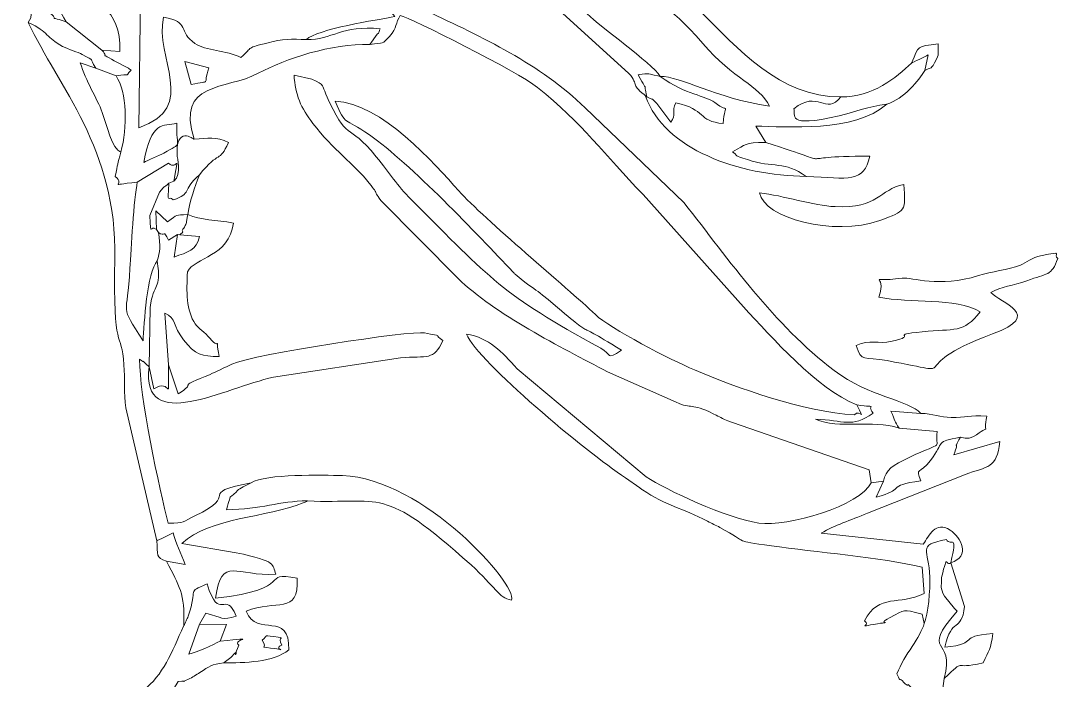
# Model space of a CAD drawing. Header units: millimetres. Extents: x -354 to 179, y -174 to 113.
# Drawn here: x -290.6 to -263.55, y -1.29 to 15.78 of the extents above; entities that cross this region are included whole.
import ezdxf

# ---------------------------------------------------------------- set-up
doc = ezdxf.new("R2010")
doc.units = ezdxf.units.MM
doc.linetypes.add('K5LT32769', pattern=[0])
doc.layers.add('layer 1', color=7, linetype='Continuous')

msp = doc.modelspace()

# ---------------------------------------------------------------- linework, layer by layer
at = {"layer": 'layer 1', "color": 7, "linetype": 'K5LT32769', "lineweight": 18}
for points, knots in [([(-278.024, 17.298), (-278.024, 17.298), (-278.125, 17.554), (-278.125, 17.554), (-278.089, 17.573), (-278.155, 17.638), (-278.177, 17.685), (-278.177, 17.685), (-278.177, 17.685), (-277.785, 17.505), (-277.785, 17.505), (-278.098, 18.042), (-278.898, 18.325), (-279.674, 18.609), (-279.674, 18.609), (-280.447, 18.893), (-281.578, 18.776), (-282.465, 18.699), (-282.465, 18.699), (-282.387, 19.235), (-281.61, 20.797), (-281.352, 21.071), (-281.352, 21.071), (-281.352, 21.071), (-280.635, 21.579), (-280.635, 21.579), (-280.635, 21.579), (-281.108, 21.594), (-281.108, 21.594), (-281.055, 21.952), (-280.1, 23.035), (-280.1, 23.035), (-280.1, 23.035), (-280.047, 23.053), (-280.053, 23.101), (-280.032, 23.136), (-280.032, 23.136), (-280.662, 22.952), (-281.507, 21.732), (-281.869, 21.079), (-281.869, 21.079), (-281.869, 21.079), (-282.23, 20.442), (-282.23, 20.442), (-282.35, 20.287), (-282.331, 20.317), (-282.438, 20.21), (-282.438, 20.21), (-282.449, 21.565), (-281.075, 24.771), (-280.783, 25.702), (-280.783, 25.702), (-280.783, 25.702), (-281.023, 25.526), (-281.023, 25.526), (-281.023, 25.526), (-281.2, 25.415), (-281.2, 25.415), (-281.599, 25.254), (-281.652, 25.35), (-281.965, 25.091), (-281.965, 25.091), (-281.296, 25.204), (-281.786, 25.158), (-281.599, 25.007), (-281.599, 25.007), (-281.682, 24.666), (-282.015, 23.81), (-282.129, 23.497), (-282.129, 23.497), (-282.385, 22.794), (-283.256, 19.321), (-283.218, 18.575), (-283.218, 18.575), (-283.578, 18.111), (-283.883, 18.032), (-284.453, 17.547), (-284.453, 17.547), (-284.921, 17.15), (-285.498, 16.867), (-286.128, 16.936), (-286.128, 16.936), (-286.188, 16.138), (-285.912, 16.189), (-285.312, 16.511), (-285.312, 16.511), (-285.131, 16.609), (-284.939, 16.756), (-284.65, 16.806), (-284.65, 16.806), (-284.65, 16.806), (-284.042, 16.773), (-284.042, 16.773), (-283.574, 16.639), (-283.944, 16.6), (-283.271, 16.489), (-283.271, 16.489), (-282.886, 16.425), (-282.86, 16.421), (-282.509, 16.337), (-282.509, 16.337), (-281.303, 16.05), (-281.425, 16.505), (-280.922, 15.893), (-280.922, 15.893), (-281.377, 15.797), (-282.956, 15.569), (-283.208, 15.293), (-283.208, 15.293), (-282.55, 15.286), (-282.292, 15.676), (-281.301, 15.573), (-281.301, 15.573), (-281.332, 15.529), (-281.316, 15.458), (-281.385, 15.436), (-281.385, 15.436), (-281.385, 15.436), (-281.569, 15.17), (-281.569, 15.17), (-281.203, 15.215), (-281.257, 15.164), (-281.06, 15.378), (-281.06, 15.378), (-280.854, 15.601), (-280.917, 15.73), (-280.782, 15.916), (-280.782, 15.916), (-280.531, 15.863), (-277.735, 14.461), (-277.23, 14.055), (-277.23, 14.055), (-276.073, 13.125), (-275.499, 12.32), (-274.502, 11.282), (-274.502, 11.282), (-274.502, 11.282), (-271.905, 8.374), (-271.905, 8.374), (-271.152, 7.584), (-270.02, 6.259), (-268.971, 5.836), (-268.971, 5.836), (-268.342, 5.753), (-268.756, 5.882), (-268.543, 5.625), (-268.543, 5.625), (-269.118, 5.23), (-269.299, 5.439), (-270.04, 5.472), (-270.04, 5.472), (-269.426, 5.191), (-268.58, 5.47), (-267.876, 5.24), (-267.876, 5.24), (-267.997, 5.419), (-267.972, 5.412), (-268.085, 5.673), (-268.085, 5.673), (-268.085, 5.673), (-267.313, 5.619), (-267.313, 5.619), (-267.628, 5.965), (-268.654, 6.045), (-269.556, 6.73), (-269.556, 6.73), (-271.125, 7.922), (-272.249, 9.562), (-273.447, 11.076), (-273.447, 11.076), (-273.447, 11.076), (-275.999, 13.531), (-275.999, 13.531), (-277.163, 14.657), (-278.668, 15.364), (-280.111, 16.038), (-280.111, 16.038), (-280.111, 16.038), (-281.198, 16.523), (-281.198, 16.523), (-282.042, 16.685), (-281.949, 16.356), (-282.737, 16.879), (-282.737, 16.879), (-282.737, 16.879), (-282.746, 17.879), (-282.746, 17.879), (-281.109, 19.232), (-278.634, 17.536), (-278.024, 17.298)], [0, 0, 0, 0, 0.019231, 0.019231, 0.019231, 0.038462, 0.038462, 0.038462, 0.038462, 0.057692, 0.057692, 0.057692, 0.076923, 0.076923, 0.076923, 0.076923, 0.096154, 0.096154, 0.096154, 0.096154, 0.115385, 0.115385, 0.115385, 0.115385, 0.134615, 0.134615, 0.134615, 0.153846, 0.153846, 0.153846, 0.173077, 0.173077, 0.173077, 0.173077, 0.192308, 0.192308, 0.192308, 0.192308, 0.211538, 0.211538, 0.211538, 0.211538, 0.230769, 0.230769, 0.230769, 0.25, 0.25, 0.25, 0.25, 0.269231, 0.269231, 0.269231, 0.269231, 0.288462, 0.288462, 0.288462, 0.307692, 0.307692, 0.307692, 0.326923, 0.326923, 0.326923, 0.326923, 0.346154, 0.346154, 0.346154, 0.346154, 0.365385, 0.365385, 0.365385, 0.365385, 0.384615, 0.384615, 0.384615, 0.384615, 0.403846, 0.403846, 0.403846, 0.403846, 0.423077, 0.423077, 0.423077, 0.423077, 0.442308, 0.442308, 0.442308, 0.442308, 0.461538, 0.461538, 0.461538, 0.461538, 0.480769, 0.480769, 0.480769, 0.5, 0.5, 0.5, 0.5, 0.519231, 0.519231, 0.519231, 0.519231, 0.538462, 0.538462, 0.538462, 0.538462, 0.557692, 0.557692, 0.557692, 0.557692, 0.576923, 0.576923, 0.576923, 0.576923, 0.596154, 0.596154, 0.596154, 0.596154, 0.615385, 0.615385, 0.615385, 0.634615, 0.634615, 0.634615, 0.634615, 0.653846, 0.653846, 0.653846, 0.653846, 0.673077, 0.673077, 0.673077, 0.673077, 0.692308, 0.692308, 0.692308, 0.692308, 0.711538, 0.711538, 0.711538, 0.730769, 0.730769, 0.730769, 0.730769, 0.75, 0.75, 0.75, 0.75, 0.769231, 0.769231, 0.769231, 0.769231, 0.788462, 0.788462, 0.788462, 0.788462, 0.807692, 0.807692, 0.807692, 0.807692, 0.826923, 0.826923, 0.826923, 0.846154, 0.846154, 0.846154, 0.846154, 0.865385, 0.865385, 0.865385, 0.865385, 0.884615, 0.884615, 0.884615, 0.903846, 0.903846, 0.903846, 0.903846, 0.923077, 0.923077, 0.923077, 0.942308, 0.942308, 0.942308, 0.942308, 0.961538, 0.961538, 0.961538, 1, 1, 1, 1]), ([(-277.785, 17.505), (-277.785, 17.505), (-278.177, 17.685), (-278.177, 17.685), (-278.155, 17.638), (-278.089, 17.573), (-278.125, 17.554), (-278.125, 17.554), (-278.024, 17.298), (-278.024, 17.298), (-277.861, 17.117), (-277.386, 16.733), (-277.153, 16.506), (-277.153, 16.506), (-274.867, 14.419), (-274.867, 14.419), (-274.591, 14.086), (-274.844, 14.143), (-274.4, 13.813), (-274.523, 14.271), (-274.314, 13.82), (-274.626, 14.378), (-274.571, 14.391), (-274.508, 14.411), (-274.353, 14.404), (-274.341, 14.404), (-274.099, 14.35), (-274.055, 14.342), (-274.297, 14.701), (-275.594, 15.616), (-275.949, 15.961), (-276.305, 16.308), (-277.393, 17.46), (-277.785, 17.505)], [0, 0, 0, 0, 0.083333, 0.083333, 0.083333, 0.166667, 0.166667, 0.166667, 0.25, 0.25, 0.25, 0.333333, 0.333333, 0.333333, 0.416667, 0.416667, 0.416667, 0.5, 0.5, 0.5, 0.583333, 0.583333, 0.583333, 0.666667, 0.666667, 0.666667, 0.75, 0.75, 0.75, 0.833333, 0.833333, 0.833333, 1, 1, 1, 1]), ([(-283.208, 15.293), (-283.586, 15.315), (-283.846, 15.304), (-284.204, 15.213), (-284.204, 15.213), (-284.787, 15.063), (-284.578, 15.123), (-284.908, 14.831), (-285.287, 15.024), (-285.815, 15.001), (-286.097, 15.194), (-286.097, 15.194), (-286.542, 15.497), (-286.214, 15.759), (-286.907, 15.874), (-286.907, 15.874), (-287.168, 14.853), (-285.97, 13.517), (-287.553, 13.014), (-287.553, 13.014), (-287.553, 13.014), (-287.51, 16.455), (-287.51, 16.455), (-287.155, 16.126), (-287.438, 16.197), (-286.919, 16.152), (-286.919, 16.152), (-286.788, 16.34), (-286.699, 16.485), (-286.577, 16.824), (-286.577, 16.824), (-286.922, 16.636), (-286.583, 16.813), (-286.88, 16.576), (-286.88, 16.576), (-287.15, 16.361), (-286.852, 16.493), (-287.226, 16.318), (-287.226, 16.318), (-287.392, 16.705), (-287.473, 17.147), (-287.63, 17.528), (-287.63, 17.528), (-288.076, 17.171), (-287.887, 16.89), (-287.912, 16.257), (-287.912, 16.257), (-288.135, 16.259), (-289.268, 16.624), (-289.569, 16.735), (-289.569, 16.735), (-290.601, 16.662), (-289.934, 16.989), (-290.145, 16.254), (-290.145, 16.254), (-290.142, 16.252), (-289.927, 16.052), (-289.894, 16.025), (-289.894, 16.025), (-289.512, 15.718), (-290.032, 15.953), (-289.433, 15.754), (-289.433, 15.754), (-289.593, 16.054), (-289.626, 16.048), (-289.728, 16.434), (-289.728, 16.434), (-288.643, 16.415), (-288.013, 16.112), (-288.041, 14.99), (-288.041, 14.99), (-288.041, 14.99), (-288.504, 15.024), (-288.504, 15.024), (-288.273, 14.745), (-288.644, 15.016), (-288.183, 14.74), (-288.183, 14.74), (-288.183, 14.74), (-287.837, 14.563), (-287.837, 14.563), (-287.816, 14.551), (-287.777, 14.526), (-287.75, 14.503), (-287.946, 14.293), (-287.733, 14.433), (-288.139, 14.358), (-288.139, 14.358), (-287.852, 13.939), (-287.835, 13.012), (-288.017, 12.377), (-288.017, 12.377), (-288.1, 12.057), (-288.096, 12.096), (-288.159, 11.752), (-288.159, 11.752), (-287.859, 11.503), (-288.446, 11.514), (-287.588, 11.606), (-287.588, 11.606), (-287.588, 11.606), (-286.784, 12.097), (-286.784, 12.097), (-286.541, 11.871), (-286.51, 12.459), (-286.639, 11.628), (-286.639, 11.628), (-286.433, 11.814), (-286.556, 12.261), (-286.556, 12.261), (-286.613, 13.094), (-286.128, 12.717), (-286.118, 12.714), (-286.118, 12.714), (-286.6, 14.23), (-285.299, 13.976), (-284.458, 14.421), (-284.458, 14.421), (-283.74, 14.8), (-282.571, 15.196), (-281.569, 15.17), (-281.569, 15.17), (-281.569, 15.17), (-281.385, 15.436), (-281.385, 15.436), (-281.316, 15.458), (-281.332, 15.529), (-281.301, 15.573), (-281.301, 15.573), (-282.292, 15.676), (-282.55, 15.286), (-283.208, 15.293)], [0, 0, 0, 0, 0.027778, 0.027778, 0.027778, 0.027778, 0.055556, 0.055556, 0.055556, 0.083333, 0.083333, 0.083333, 0.083333, 0.111111, 0.111111, 0.111111, 0.111111, 0.138889, 0.138889, 0.138889, 0.138889, 0.166667, 0.166667, 0.166667, 0.194444, 0.194444, 0.194444, 0.194444, 0.222222, 0.222222, 0.222222, 0.222222, 0.25, 0.25, 0.25, 0.25, 0.277778, 0.277778, 0.277778, 0.277778, 0.305556, 0.305556, 0.305556, 0.305556, 0.333333, 0.333333, 0.333333, 0.333333, 0.361111, 0.361111, 0.361111, 0.361111, 0.388889, 0.388889, 0.388889, 0.388889, 0.416667, 0.416667, 0.416667, 0.416667, 0.444444, 0.444444, 0.444444, 0.444444, 0.472222, 0.472222, 0.472222, 0.472222, 0.5, 0.5, 0.5, 0.5, 0.527778, 0.527778, 0.527778, 0.555556, 0.555556, 0.555556, 0.555556, 0.583333, 0.583333, 0.583333, 0.611111, 0.611111, 0.611111, 0.638889, 0.638889, 0.638889, 0.638889, 0.666667, 0.666667, 0.666667, 0.666667, 0.694444, 0.694444, 0.694444, 0.694444, 0.722222, 0.722222, 0.722222, 0.722222, 0.75, 0.75, 0.75, 0.777778, 0.777778, 0.777778, 0.777778, 0.805556, 0.805556, 0.805556, 0.833333, 0.833333, 0.833333, 0.833333, 0.861111, 0.861111, 0.861111, 0.861111, 0.888889, 0.888889, 0.888889, 0.888889, 0.916667, 0.916667, 0.916667, 0.944444, 0.944444, 0.944444, 0.944444, 1, 1, 1, 1]), ([(-269.381, 13.809), (-270.982, 13.814), (-272.003, 15.027), (-273.077, 16.082), (-273.331, 16.332), (-273.311, 16.299), (-273.516, 16.629), (-273.785, 17.065), (-273.648, 17.082), (-274.357, 17.099), (-274.357, 17.099), (-274.232, 16.101), (-273.913, 16.319), (-272.956, 15.197), (-272.143, 14.242), (-271.508, 14.137), (-271.226, 13.568), (-272.642, 13.785), (-273.527, 14.34), (-274.055, 14.342), (-274.055, 14.342), (-273.384, 13.847), (-272.89, 13.856), (-272.643, 13.665), (-272.223, 13.341), (-272.391, 13.744), (-272.425, 13.121), (-272.425, 13.121), (-273.097, 13.177), (-272.856, 13.492), (-273.655, 13.656), (-273.764, 13.436), (-273.64, 13.344), (-273.78, 13.158), (-273.78, 13.158), (-274.143, 13.643), (-274.143, 13.643), (-274.369, 13.845), (-274.094, 13.657), (-274.436, 13.83), (-273.943, 12.454), (-272.028, 11.768), (-270.279, 11.754), (-270.279, 11.754), (-270.835, 12.157), (-271.122, 11.962), (-271.801, 12.189), (-272.198, 12.322), (-271.961, 12.212), (-272.186, 12.391), (-271.803, 12.582), (-271.918, 12.632), (-271.324, 12.627), (-271.324, 12.627), (-271.586, 13.051), (-271.586, 13.051), (-270.81, 13.052), (-269.025, 12.871), (-268.195, 13.623), (-268.688, 13.561), (-268.968, 13.428), (-269.424, 13.321), (-270.852, 12.988), (-270.523, 13.363), (-270.603, 13.503), (-269.973, 14.012), (-269.779, 13.319), (-269.381, 13.809)], [0, 0, 0, 0, 0.045455, 0.045455, 0.045455, 0.090909, 0.090909, 0.090909, 0.136364, 0.136364, 0.136364, 0.136364, 0.181818, 0.181818, 0.181818, 0.227273, 0.227273, 0.227273, 0.272727, 0.272727, 0.272727, 0.272727, 0.318182, 0.318182, 0.318182, 0.363636, 0.363636, 0.363636, 0.363636, 0.409091, 0.409091, 0.409091, 0.454545, 0.454545, 0.454545, 0.5, 0.5, 0.5, 0.545455, 0.545455, 0.545455, 0.590909, 0.590909, 0.590909, 0.590909, 0.636364, 0.636364, 0.636364, 0.681818, 0.681818, 0.681818, 0.727273, 0.727273, 0.727273, 0.772727, 0.772727, 0.772727, 0.818182, 0.818182, 0.818182, 0.863636, 0.863636, 0.863636, 0.909091, 0.909091, 0.909091, 1, 1, 1, 1]), ([(-288.504, 15.024), (-288.504, 15.024), (-289.433, 15.754), (-289.433, 15.754), (-290.032, 15.953), (-289.512, 15.718), (-289.894, 16.025), (-289.927, 16.052), (-290.142, 16.252), (-290.145, 16.254), (-290.145, 16.254), (-290.312, 16.26), (-290.312, 16.26), (-290.344, 15.857), (-290.344, 15.857), (-290.41, 15.734), (-290.41, 15.734), (-289.871, 15.488), (-289.96, 15.351), (-289.521, 15.118), (-289.365, 15.036), (-289.118, 14.97), (-289.013, 14.909), (-288.65, 14.701), (-288.853, 14.864), (-288.663, 14.552), (-288.663, 14.552), (-288.139, 14.358), (-288.139, 14.358), (-287.733, 14.433), (-287.946, 14.293), (-287.75, 14.503), (-287.777, 14.526), (-287.816, 14.551), (-287.837, 14.563), (-287.837, 14.563), (-288.183, 14.74), (-288.183, 14.74), (-288.644, 15.016), (-288.273, 14.745), (-288.504, 15.024)], [0, 0, 0, 0, 0.066667, 0.066667, 0.066667, 0.133333, 0.133333, 0.133333, 0.2, 0.2, 0.2, 0.266667, 0.266667, 0.333333, 0.333333, 0.4, 0.4, 0.4, 0.466667, 0.466667, 0.466667, 0.533333, 0.533333, 0.533333, 0.6, 0.6, 0.6, 0.666667, 0.666667, 0.666667, 0.733333, 0.733333, 0.733333, 0.8, 0.8, 0.8, 0.866667, 0.866667, 0.866667, 1, 1, 1, 1]), ([(-284.645, 3.824), (-286.119, 3.525), (-284.867, 3.537), (-286.102, 2.965), (-286.102, 2.965), (-286.42, 2.817), (-286.353, 2.778), (-286.788, 2.773), (-286.788, 2.773), (-287.009, 3.6), (-287.543, 6.134), (-287.528, 7.021), (-287.528, 7.021), (-287.342, 6.872), (-287.551, 7.095), (-287.284, 6.821), (-287.284, 6.821), (-287.284, 6.821), (-287.257, 8.362), (-287.257, 8.362), (-287.165, 9.04), (-286.961, 8.769), (-287.071, 9.564), (-287.071, 9.564), (-287.347, 9.267), (-287.409, 7.929), (-287.439, 7.496), (-287.439, 7.496), (-288.072, 8.482), (-287.838, 8.073), (-287.778, 9.376), (-287.778, 9.376), (-287.756, 9.861), (-287.673, 11.177), (-287.588, 11.606), (-287.588, 11.606), (-288.446, 11.514), (-287.859, 11.503), (-288.159, 11.752), (-288.159, 11.752), (-288.096, 12.096), (-288.1, 12.057), (-288.017, 12.377), (-288.017, 12.377), (-288.236, 12.45), (-288.384, 13.096), (-288.495, 13.403), (-288.495, 13.403), (-288.634, 13.788), (-288.925, 14.214), (-289.064, 14.695), (-289.064, 14.695), (-289.064, 14.695), (-288.663, 14.552), (-288.663, 14.552), (-288.853, 14.864), (-288.65, 14.701), (-289.013, 14.909), (-289.013, 14.909), (-289.118, 14.97), (-289.365, 15.036), (-289.521, 15.118), (-289.521, 15.118), (-289.96, 15.351), (-289.871, 15.488), (-290.41, 15.734), (-290.41, 15.734), (-289.632, 14.074), (-288.109, 12.459), (-288.169, 9.627), (-288.169, 9.627), (-288.222, 7.132), (-287.995, 7.809), (-287.933, 6.875), (-287.933, 6.875), (-287.91, 6.512), (-287.937, 6.138), (-287.888, 5.763), (-287.888, 5.763), (-287.888, 5.763), (-287.082, 2.32), (-287.082, 2.32), (-287.046, 2.341), (-286.729, 2.487), (-286.659, 2.524), (-286.659, 2.524), (-286.592, 2.27), (-286.462, 1.999), (-286.354, 1.707), (-286.354, 1.707), (-286.354, 1.707), (-286.829, 1.791), (-286.829, 1.791), (-286.503, 1.122), (-286.354, 0.99), (-286.386, 0.124), (-286.386, 0.124), (-286.363, 0.164), (-286.34, 0.21), (-286.325, 0.248), (-286.325, 0.248), (-286.311, 0.285), (-286.287, 0.325), (-286.271, 0.37), (-286.271, 0.37), (-286.006, 1.134), (-286.337, 0.959), (-285.784, 1.208), (-285.784, 1.208), (-285.461, 0.178), (-285.312, 1.083), (-285.033, 0.373), (-285.033, 0.373), (-285.403, 0.244), (-285.375, 0.332), (-285.818, 0.451), (-285.818, 0.451), (-285.818, 0.451), (-285.978, 0.164), (-285.978, 0.164), (-285.978, 0.164), (-285.283, 0.151), (-285.283, 0.151), (-285.283, 0.151), (-285.444, -0.274), (-285.444, -0.274), (-284.351, -0.176), (-285.163, -0.234), (-284.96, -0.377), (-284.96, -0.377), (-285.178, -0.917), (-284.885, -0.357), (-285.13, -0.664), (-285.13, -0.664), (-285.151, -0.691), (-285.318, -0.813), (-285.35, -0.839), (-285.35, -0.839), (-284.829, -0.839), (-284.061, -0.827), (-283.669, -0.502), (-283.669, -0.502), (-283.635, 0.531), (-284.493, -0.202), (-284.773, 0.497), (-284.773, 0.497), (-283.995, 0.826), (-283.406, 0.379), (-283.449, 1.349), (-283.449, 1.349), (-284.461, 1.559), (-283.417, 1.067), (-285.566, 0.835), (-285.566, 0.835), (-285.409, 1.958), (-285.031, 1.389), (-284.001, 1.455), (-284.001, 1.455), (-284.109, 1.714), (-283.947, 1.778), (-285.034, 2.012), (-285.034, 2.012), (-285.034, 2.012), (-286.433, 2.249), (-286.433, 2.249), (-285.711, 2.932), (-284.247, 2.914), (-283.295, 3.301), (-283.295, 3.301), (-283.264, 3.314), (-283.219, 3.333), (-283.183, 3.353), (-283.183, 3.353), (-283.922, 3.355), (-284.374, 3.125), (-285.283, 3.125), (-285.283, 3.125), (-285.115, 3.652), (-285.275, 3.318), (-284.993, 3.622), (-284.993, 3.622), (-284.934, 3.686), (-284.777, 3.739), (-284.645, 3.824)], [0, 0, 0, 0, 0.020408, 0.020408, 0.020408, 0.020408, 0.040816, 0.040816, 0.040816, 0.040816, 0.061224, 0.061224, 0.061224, 0.061224, 0.081633, 0.081633, 0.081633, 0.081633, 0.102041, 0.102041, 0.102041, 0.122449, 0.122449, 0.122449, 0.122449, 0.142857, 0.142857, 0.142857, 0.142857, 0.163265, 0.163265, 0.163265, 0.163265, 0.183673, 0.183673, 0.183673, 0.183673, 0.204082, 0.204082, 0.204082, 0.204082, 0.22449, 0.22449, 0.22449, 0.22449, 0.244898, 0.244898, 0.244898, 0.244898, 0.265306, 0.265306, 0.265306, 0.265306, 0.285714, 0.285714, 0.285714, 0.306122, 0.306122, 0.306122, 0.306122, 0.326531, 0.326531, 0.326531, 0.326531, 0.346939, 0.346939, 0.346939, 0.346939, 0.367347, 0.367347, 0.367347, 0.367347, 0.387755, 0.387755, 0.387755, 0.387755, 0.408163, 0.408163, 0.408163, 0.408163, 0.428571, 0.428571, 0.428571, 0.44898, 0.44898, 0.44898, 0.44898, 0.469388, 0.469388, 0.469388, 0.469388, 0.489796, 0.489796, 0.489796, 0.510204, 0.510204, 0.510204, 0.510204, 0.530612, 0.530612, 0.530612, 0.530612, 0.55102, 0.55102, 0.55102, 0.55102, 0.571429, 0.571429, 0.571429, 0.571429, 0.591837, 0.591837, 0.591837, 0.591837, 0.612245, 0.612245, 0.612245, 0.612245, 0.632653, 0.632653, 0.632653, 0.653061, 0.653061, 0.653061, 0.673469, 0.673469, 0.673469, 0.693878, 0.693878, 0.693878, 0.693878, 0.714286, 0.714286, 0.714286, 0.714286, 0.734694, 0.734694, 0.734694, 0.734694, 0.755102, 0.755102, 0.755102, 0.755102, 0.77551, 0.77551, 0.77551, 0.77551, 0.795918, 0.795918, 0.795918, 0.795918, 0.816327, 0.816327, 0.816327, 0.816327, 0.836735, 0.836735, 0.836735, 0.836735, 0.857143, 0.857143, 0.857143, 0.857143, 0.877551, 0.877551, 0.877551, 0.897959, 0.897959, 0.897959, 0.897959, 0.918367, 0.918367, 0.918367, 0.918367, 0.938776, 0.938776, 0.938776, 0.938776, 0.959184, 0.959184, 0.959184, 0.959184, 1, 1, 1, 1]), ([(-267.551, 14.688), (-267.526, 14.703), (-267.203, 14.851), (-267.122, 14.899), (-267.122, 14.899), (-267.212, 14.49), (-267.212, 14.49), (-267.048, 14.608), (-267.075, 14.475), (-266.959, 14.694), (-266.797, 14.999), (-266.889, 14.844), (-266.861, 15.183), (-267.425, 15.101), (-267.356, 15.162), (-267.551, 14.688)], [0, 0, 0, 0, 0.166667, 0.166667, 0.166667, 0.333333, 0.333333, 0.333333, 0.5, 0.5, 0.5, 0.666667, 0.666667, 0.666667, 1, 1, 1, 1]), ([(-267.551, 14.688), (-267.943, 14.311), (-268.569, 13.799), (-269.381, 13.809), (-269.779, 13.319), (-269.973, 14.012), (-270.603, 13.503), (-270.523, 13.363), (-270.852, 12.988), (-269.424, 13.321), (-268.968, 13.428), (-268.688, 13.561), (-268.195, 13.623), (-267.749, 13.759), (-267.362, 14.247), (-267.212, 14.49), (-267.212, 14.49), (-267.122, 14.899), (-267.122, 14.899), (-267.203, 14.851), (-267.526, 14.703), (-267.551, 14.688)], [0, 0, 0, 0, 0.125, 0.125, 0.125, 0.25, 0.25, 0.25, 0.375, 0.375, 0.375, 0.5, 0.5, 0.5, 0.625, 0.625, 0.625, 0.75, 0.75, 0.75, 1, 1, 1, 1]), ([(-286.355, 14.726), (-286.355, 14.726), (-286.197, 14.128), (-286.197, 14.128), (-285.64, 14.263), (-285.904, 14.074), (-285.74, 14.559), (-285.74, 14.559), (-286.355, 14.726), (-286.355, 14.726)], [0, 0, 0, 0, 0.25, 0.25, 0.25, 0.5, 0.5, 0.5, 1, 1, 1, 1]), ([(-285.74, 14.559), (-285.904, 14.074), (-285.64, 14.263), (-286.197, 14.128), (-286.197, 14.128), (-286.355, 14.726), (-286.355, 14.726), (-285.74, 14.559), (-285.74, 14.559)], [0, 0, 0, 0, 0.25, 0.25, 0.25, 0.5, 0.5, 1, 1, 1, 1]), ([(-267.876, 5.24), (-268.58, 5.47), (-269.426, 5.191), (-270.04, 5.472), (-270.04, 5.472), (-269.299, 5.439), (-269.118, 5.23), (-268.543, 5.625), (-268.543, 5.625), (-268.756, 5.882), (-268.342, 5.753), (-268.971, 5.836), (-268.971, 5.836), (-268.738, 5.369), (-268.883, 5.744), (-269.028, 5.583), (-270.33, 5.64), (-272.074, 6.286), (-273.173, 6.745), (-273.173, 6.745), (-273.773, 6.995), (-275.368, 7.826), (-275.734, 8.175), (-276.475, 8.882), (-278.614, 10.647), (-279.272, 11.382), (-279.888, 12.069), (-281.283, 13.663), (-282.466, 13.696), (-282.466, 13.696), (-282.179, 13.027), (-282.263, 13.307), (-281.578, 12.827), (-281.578, 12.827), (-280.519, 12.084), (-278.78, 10.246), (-277.87, 9.282), (-277.853, 9.264), (-277.827, 9.237), (-277.809, 9.22), (-277.809, 9.22), (-277.607, 9.052), (-277.607, 9.052), (-277.383, 8.88), (-277.262, 8.815), (-277.102, 8.681), (-275.497, 7.347), (-276.533, 8.182), (-275.059, 7.251), (-275.059, 7.251), (-275.466, 6.99), (-275.304, 7.145), (-275.596, 7.306), (-275.596, 7.306), (-278.183, 8.727), (-278.402, 9.054), (-280.501, 11.153), (-280.877, 11.53), (-281.047, 11.818), (-281.405, 12.262), (-282.162, 13.202), (-282.144, 12.6), (-282.711, 13.884), (-282.711, 13.884), (-282.804, 14.094), (-282.725, 14.12), (-283.073, 14.273), (-283.073, 14.273), (-283.073, 14.273), (-283.532, 14.377), (-283.532, 14.377), (-283.504, 13.865), (-283.354, 13.526), (-283.045, 13.123), (-282.522, 12.44), (-281.974, 12.065), (-281.585, 11.576), (-281.303, 11.222), (-281.525, 11.471), (-281.289, 11.131), (-281.289, 11.131), (-279.285, 9.112), (-279.285, 9.112), (-278.351, 8.192), (-276.622, 7.323), (-275.42, 6.698), (-275.42, 6.698), (-275.42, 6.698), (-273.643, 5.905), (-273.643, 5.905), (-273.228, 5.723), (-273.269, 5.899), (-272.682, 5.611), (-272.682, 5.611), (-272.461, 5.502), (-272.559, 5.523), (-272.185, 5.382), (-272.185, 5.382), (-272.185, 5.382), (-268.653, 4.158), (-268.653, 4.158), (-268.653, 4.158), (-268.596, 3.824), (-268.596, 3.824), (-268.596, 3.824), (-268.278, 3.866), (-268.278, 3.866), (-268.223, 4.153), (-268.036, 4.281), (-267.629, 4.471), (-267.629, 4.471), (-266.627, 4.939), (-266.959, 4.644), (-266.891, 5.151), (-266.891, 5.151), (-267.876, 5.24), (-267.876, 5.24)], [0, 0, 0, 0, 0.028571, 0.028571, 0.028571, 0.028571, 0.057143, 0.057143, 0.057143, 0.057143, 0.085714, 0.085714, 0.085714, 0.085714, 0.114286, 0.114286, 0.114286, 0.142857, 0.142857, 0.142857, 0.142857, 0.171429, 0.171429, 0.171429, 0.2, 0.2, 0.2, 0.228571, 0.228571, 0.228571, 0.228571, 0.257143, 0.257143, 0.257143, 0.257143, 0.285714, 0.285714, 0.285714, 0.314286, 0.314286, 0.314286, 0.342857, 0.342857, 0.342857, 0.371429, 0.371429, 0.371429, 0.4, 0.4, 0.4, 0.4, 0.428571, 0.428571, 0.428571, 0.428571, 0.457143, 0.457143, 0.457143, 0.485714, 0.485714, 0.485714, 0.514286, 0.514286, 0.514286, 0.514286, 0.542857, 0.542857, 0.542857, 0.542857, 0.571429, 0.571429, 0.571429, 0.6, 0.6, 0.6, 0.628571, 0.628571, 0.628571, 0.657143, 0.657143, 0.657143, 0.685714, 0.685714, 0.685714, 0.714286, 0.714286, 0.714286, 0.714286, 0.742857, 0.742857, 0.742857, 0.771429, 0.771429, 0.771429, 0.771429, 0.8, 0.8, 0.8, 0.8, 0.828571, 0.828571, 0.828571, 0.857143, 0.857143, 0.857143, 0.885714, 0.885714, 0.885714, 0.914286, 0.914286, 0.914286, 0.914286, 0.942857, 0.942857, 0.942857, 1, 1, 1, 1]), ([(-274.055, 14.342), (-274.099, 14.35), (-274.341, 14.404), (-274.353, 14.404), (-274.508, 14.411), (-274.571, 14.391), (-274.626, 14.378), (-274.314, 13.82), (-274.523, 14.271), (-274.4, 13.813), (-274.4, 13.813), (-274.436, 13.83), (-274.436, 13.83), (-274.094, 13.657), (-274.369, 13.845), (-274.143, 13.643), (-274.143, 13.643), (-273.78, 13.158), (-273.78, 13.158), (-273.64, 13.344), (-273.764, 13.436), (-273.655, 13.656), (-272.856, 13.492), (-273.097, 13.177), (-272.425, 13.121), (-272.391, 13.744), (-272.223, 13.341), (-272.643, 13.665), (-272.89, 13.856), (-273.384, 13.847), (-274.055, 14.342)], [0, 0, 0, 0, 0.090909, 0.090909, 0.090909, 0.181818, 0.181818, 0.181818, 0.272727, 0.272727, 0.272727, 0.363636, 0.363636, 0.363636, 0.454545, 0.454545, 0.454545, 0.545455, 0.545455, 0.545455, 0.636364, 0.636364, 0.636364, 0.727273, 0.727273, 0.727273, 0.818182, 0.818182, 0.818182, 1, 1, 1, 1]), ([(-287.423, 12.114), (-287.326, 12.161), (-287.014, 12.295), (-286.903, 12.358), (-286.387, 12.652), (-286.595, 12.439), (-286.563, 13.127), (-286.929, 13.05), (-287.229, 13.198), (-287.423, 12.114)], [0, 0, 0, 0, 0.25, 0.25, 0.25, 0.5, 0.5, 0.5, 1, 1, 1, 1]), ([(-287.423, 12.114), (-287.229, 13.198), (-286.929, 13.05), (-286.563, 13.127), (-286.595, 12.439), (-286.387, 12.652), (-286.903, 12.358), (-287.014, 12.295), (-287.326, 12.161), (-287.423, 12.114)], [0, 0, 0, 0, 0.25, 0.25, 0.25, 0.5, 0.5, 0.5, 1, 1, 1, 1]), ([(-286.118, 12.714), (-286.128, 12.717), (-286.613, 13.094), (-286.556, 12.261), (-286.556, 12.261), (-286.433, 11.814), (-286.639, 11.628), (-286.639, 11.628), (-286.77, 11.574), (-286.77, 11.574), (-286.809, 10.962), (-286.791, 11.292), (-286.659, 11.145), (-286.152, 11.319), (-286.458, 11.371), (-285.983, 11.793), (-285.46, 12.451), (-285.468, 12.084), (-285.232, 12.627), (-285.54, 12.806), (-285.765, 12.726), (-286.118, 12.714)], [0, 0, 0, 0, 0.125, 0.125, 0.125, 0.25, 0.25, 0.25, 0.375, 0.375, 0.375, 0.5, 0.5, 0.5, 0.625, 0.625, 0.625, 0.75, 0.75, 0.75, 1, 1, 1, 1]), ([(-271.324, 12.627), (-271.918, 12.632), (-271.803, 12.582), (-272.186, 12.391), (-271.961, 12.212), (-272.198, 12.322), (-271.801, 12.189), (-271.122, 11.962), (-270.835, 12.157), (-270.279, 11.754), (-269.163, 11.696), (-268.79, 11.579), (-268.632, 12.277), (-270.889, 12.279), (-269.222, 11.984), (-271.324, 12.627)], [0, 0, 0, 0, 0.166667, 0.166667, 0.166667, 0.333333, 0.333333, 0.333333, 0.5, 0.5, 0.5, 0.666667, 0.666667, 0.666667, 1, 1, 1, 1]), ([(-286.77, 11.574), (-286.93, 11.433), (-286.847, 11.553), (-287.013, 11.342), (-287.013, 11.342), (-287.264, 10.744), (-287.264, 10.744), (-287.229, 10.101), (-287.266, 10.548), (-287.093, 10.378), (-287.093, 10.378), (-287.11, 10.861), (-287.11, 10.861), (-286.804, 10.578), (-286.804, 10.578), (-286.52, 10.784), (-286.631, 10.741), (-286.283, 10.768), (-286.226, 11.162), (-286.098, 11.449), (-285.983, 11.793), (-286.458, 11.371), (-286.152, 11.319), (-286.659, 11.145), (-286.791, 11.292), (-286.809, 10.962), (-286.77, 11.574)], [0, 0, 0, 0, 0.1, 0.1, 0.1, 0.2, 0.2, 0.2, 0.3, 0.3, 0.3, 0.4, 0.4, 0.5, 0.5, 0.5, 0.6, 0.6, 0.6, 0.7, 0.7, 0.7, 0.8, 0.8, 0.8, 1, 1, 1, 1]), ([(-271.485, 11.327), (-271.373, 10.677), (-269.576, 10.188), (-268.372, 10.612), (-267.688, 10.853), (-267.706, 10.862), (-267.753, 11.543), (-268.402, 11.413), (-268.389, 10.92), (-269.532, 10.97), (-270.078, 10.993), (-270.876, 11.26), (-271.485, 11.327)], [0, 0, 0, 0, 0.2, 0.2, 0.2, 0.4, 0.4, 0.4, 0.6, 0.6, 0.6, 1, 1, 1, 1]), ([(-287.093, 10.378), (-287.093, 10.378), (-287.043, 10.304), (-287.043, 10.304), (-286.868, 10.167), (-286.915, 10.403), (-286.784, 10.102), (-286.784, 10.102), (-286.544, 10.251), (-286.544, 10.251), (-286.485, 10.237), (-286.485, 10.237), (-286.463, 10.269), (-286.387, 10.315), (-286.419, 10.335), (-286.45, 10.355), (-286.373, 10.41), (-286.364, 10.437), (-286.316, 10.575), (-286.318, 10.517), (-286.283, 10.768), (-286.631, 10.741), (-286.52, 10.784), (-286.804, 10.578), (-286.804, 10.578), (-287.11, 10.861), (-287.11, 10.861), (-287.093, 10.378), (-287.093, 10.378)], [0, 0, 0, 0, 0.090909, 0.090909, 0.090909, 0.181818, 0.181818, 0.181818, 0.272727, 0.272727, 0.363636, 0.363636, 0.363636, 0.454545, 0.454545, 0.454545, 0.545455, 0.545455, 0.545455, 0.636364, 0.636364, 0.636364, 0.727273, 0.727273, 0.727273, 0.818182, 0.818182, 1, 1, 1, 1]), ([(-286.283, 10.768), (-286.318, 10.517), (-286.316, 10.575), (-286.364, 10.437), (-286.373, 10.41), (-286.45, 10.355), (-286.419, 10.335), (-286.387, 10.315), (-286.463, 10.269), (-286.485, 10.237), (-286.485, 10.237), (-285.983, 10.193), (-285.983, 10.193), (-286.047, 9.843), (-286.285, 9.794), (-286.637, 9.664), (-286.637, 9.664), (-286.544, 10.251), (-286.544, 10.251), (-286.784, 10.102), (-286.784, 10.102), (-286.915, 10.403), (-286.868, 10.167), (-287.043, 10.304), (-286.979, 9.947), (-287.004, 9.795), (-287.071, 9.564), (-286.961, 8.769), (-287.165, 9.04), (-287.257, 8.362), (-287.257, 8.362), (-287.284, 6.821), (-287.284, 6.821), (-287.158, 6.251), (-287.158, 6.251), (-286.7, 6.581), (-286.785, 5.732), (-286.785, 6.875), (-286.785, 6.875), (-286.785, 6.875), (-286.88, 8.209), (-286.88, 8.209), (-286.572, 8.094), (-286.67, 7.872), (-286.397, 7.524), (-286.081, 7.123), (-285.921, 7.098), (-285.471, 7.088), (-285.471, 7.088), (-285.592, 7.734), (-285.394, 7.187), (-285.712, 7.568), (-285.83, 7.711), (-286.016, 7.83), (-286.088, 7.934), (-286.324, 8.275), (-286.319, 8.775), (-286.29, 9.284), (-286.29, 9.284), (-286.108, 9.667), (-285.2, 9.663), (-285.103, 10.546), (-285.549, 10.638), (-285.946, 10.611), (-286.283, 10.768)], [0, 0, 0, 0, 0.045455, 0.045455, 0.045455, 0.090909, 0.090909, 0.090909, 0.136364, 0.136364, 0.136364, 0.181818, 0.181818, 0.181818, 0.227273, 0.227273, 0.227273, 0.272727, 0.272727, 0.318182, 0.318182, 0.318182, 0.363636, 0.363636, 0.363636, 0.409091, 0.409091, 0.409091, 0.454545, 0.454545, 0.454545, 0.5, 0.5, 0.545455, 0.545455, 0.545455, 0.590909, 0.590909, 0.590909, 0.590909, 0.636364, 0.636364, 0.636364, 0.681818, 0.681818, 0.681818, 0.727273, 0.727273, 0.727273, 0.727273, 0.772727, 0.772727, 0.772727, 0.818182, 0.818182, 0.818182, 0.863636, 0.863636, 0.863636, 0.863636, 0.909091, 0.909091, 0.909091, 1, 1, 1, 1]), ([(-268.402, 8.627), (-267.572, 8.463), (-266.433, 8.62), (-265.777, 8.251), (-266.203, 7.684), (-266.448, 7.817), (-267.274, 7.732), (-268.192, 7.637), (-267.346, 7.646), (-268.053, 7.486), (-268.438, 7.399), (-268.617, 7.552), (-268.982, 7.376), (-268.856, 6.928), (-268.783, 7.095), (-268.183, 6.984), (-265.996, 6.579), (-267.941, 6.756), (-265.454, 7.675), (-264.102, 8.174), (-265.265, 8.469), (-265.498, 8.751), (-265.244, 8.905), (-264.914, 8.918), (-264.57, 9.05), (-264.036, 9.253), (-263.928, 9.168), (-263.77, 9.626), (-263.919, 9.727), (-263.553, 9.834), (-264.214, 9.699), (-264.415, 9.658), (-264.597, 9.51), (-264.732, 9.457), (-265.07, 9.324), (-265.471, 9.297), (-265.824, 9.185), (-266.847, 8.861), (-267.539, 9.148), (-267.794, 9.117), (-268.815, 8.991), (-268.154, 9.298), (-268.402, 8.627)], [0, 0, 0, 0, 0.066667, 0.066667, 0.066667, 0.133333, 0.133333, 0.133333, 0.2, 0.2, 0.2, 0.266667, 0.266667, 0.266667, 0.333333, 0.333333, 0.333333, 0.4, 0.4, 0.4, 0.466667, 0.466667, 0.466667, 0.533333, 0.533333, 0.533333, 0.6, 0.6, 0.6, 0.666667, 0.666667, 0.666667, 0.733333, 0.733333, 0.733333, 0.8, 0.8, 0.8, 0.866667, 0.866667, 0.866667, 1, 1, 1, 1]), ([(-286.785, 6.875), (-286.785, 5.732), (-286.7, 6.581), (-287.158, 6.251), (-287.158, 6.251), (-287.284, 6.821), (-287.284, 6.821), (-287.49, 5.055), (-285.311, 6.286), (-284.067, 6.554), (-284.067, 6.554), (-280.781, 7.058), (-280.781, 7.058), (-280.077, 7.11), (-279.913, 6.98), (-279.682, 7.501), (-279.934, 7.683), (-279.645, 7.598), (-280.153, 7.7), (-280.495, 7.768), (-284.552, 7.156), (-285.141, 6.891), (-285.522, 6.718), (-285.51, 6.706), (-285.828, 6.577), (-286.614, 6.258), (-285.998, 6.451), (-286.534, 6.121), (-286.534, 6.121), (-286.785, 6.875), (-286.785, 6.875)], [0, 0, 0, 0, 0.090909, 0.090909, 0.090909, 0.181818, 0.181818, 0.181818, 0.272727, 0.272727, 0.272727, 0.363636, 0.363636, 0.363636, 0.454545, 0.454545, 0.454545, 0.545455, 0.545455, 0.545455, 0.636364, 0.636364, 0.636364, 0.727273, 0.727273, 0.727273, 0.818182, 0.818182, 0.818182, 1, 1, 1, 1]), ([(-266.29, 4.999), (-266.95, 4.874), (-266.685, 4.904), (-267.06, 4.402), (-267.341, 4.025), (-267.462, 4.237), (-267.313, 3.874), (-267.313, 3.874), (-268.242, 3.745), (-267.701, 3.642), (-268.469, 3.451), (-268.469, 3.451), (-268.469, 3.451), (-268.278, 3.866), (-268.278, 3.866), (-268.278, 3.866), (-268.596, 3.824), (-268.596, 3.824), (-268.88, 3.229), (-270.769, 2.665), (-271.501, 2.778), (-271.501, 2.778), (-272.353, 2.91), (-273.897, 3.63), (-274.421, 3.978), (-274.421, 3.978), (-277.761, 6.774), (-277.761, 6.774), (-278.166, 7.218), (-278.474, 7.568), (-279.071, 7.672), (-279.071, 7.672), (-278.749, 6.932), (-275.981, 4.628), (-274.958, 3.952), (-274.958, 3.952), (-274.958, 3.952), (-274.586, 3.689), (-274.586, 3.689), (-274.564, 3.674), (-274.534, 3.653), (-274.512, 3.638), (-274.512, 3.638), (-273.914, 3.238), (-273.492, 3.168), (-272.831, 2.827), (-272.831, 2.827), (-272.718, 2.769), (-272.622, 2.724), (-272.511, 2.665), (-272.511, 2.665), (-271.701, 2.235), (-272.219, 2.341), (-271.18, 2.191), (-271.18, 2.191), (-270.074, 2.031), (-268.321, 1.892), (-267.275, 1.634), (-267.275, 1.634), (-267.275, 1.634), (-267.23, 0.956), (-267.23, 0.956), (-267.875, 0.628), (-268.386, 0.981), (-268.772, 0.248), (-268.772, 0.248), (-268.578, 0.111), (-269.045, 0.072), (-268.433, 0.172), (-268.433, 0.172), (-267.967, 0.248), (-268.5, 0.132), (-268.122, 0.327), (-268.122, 0.327), (-267.676, 0.558), (-267.825, 0.553), (-267.277, 0.425), (-267.277, 0.425), (-267.277, 0.425), (-267.227, 0.18), (-267.227, 0.18), (-267.116, 0.402), (-267.07, 1.077), (-267.078, 1.378), (-267.078, 1.378), (-267.1, 2.097), (-267.44, 2.204), (-266.652, 2.352), (-266.652, 2.352), (-266.525, 2.162), (-266.355, 2.533), (-266.539, 1.753), (-266.539, 1.753), (-266.012, 1.915), (-266.271, 2.408), (-266.555, 2.596), (-266.555, 2.596), (-266.934, 2.848), (-267.102, 2.447), (-267.249, 2.237), (-267.249, 2.237), (-267.249, 2.237), (-269.895, 2.518), (-269.895, 2.518), (-269.528, 2.729), (-269.153, 2.841), (-268.691, 3.038), (-268.691, 3.038), (-268.691, 3.038), (-266.185, 4.029), (-266.185, 4.029), (-265.568, 4.256), (-265.349, 4.18), (-265.27, 4.887), (-265.27, 4.887), (-265.27, 4.887), (-266.455, 4.544), (-266.455, 4.544), (-266.3, 4.984), (-266.501, 4.597), (-266.29, 4.999)], [0, 0, 0, 0, 0.029412, 0.029412, 0.029412, 0.058824, 0.058824, 0.058824, 0.058824, 0.088235, 0.088235, 0.088235, 0.088235, 0.117647, 0.117647, 0.117647, 0.147059, 0.147059, 0.147059, 0.176471, 0.176471, 0.176471, 0.176471, 0.205882, 0.205882, 0.205882, 0.235294, 0.235294, 0.235294, 0.264706, 0.264706, 0.264706, 0.264706, 0.294118, 0.294118, 0.294118, 0.294118, 0.323529, 0.323529, 0.323529, 0.352941, 0.352941, 0.352941, 0.352941, 0.382353, 0.382353, 0.382353, 0.382353, 0.411765, 0.411765, 0.411765, 0.411765, 0.441176, 0.441176, 0.441176, 0.441176, 0.470588, 0.470588, 0.470588, 0.470588, 0.5, 0.5, 0.5, 0.529412, 0.529412, 0.529412, 0.529412, 0.558824, 0.558824, 0.558824, 0.558824, 0.588235, 0.588235, 0.588235, 0.588235, 0.617647, 0.617647, 0.617647, 0.617647, 0.647059, 0.647059, 0.647059, 0.676471, 0.676471, 0.676471, 0.676471, 0.705882, 0.705882, 0.705882, 0.705882, 0.735294, 0.735294, 0.735294, 0.735294, 0.764706, 0.764706, 0.764706, 0.764706, 0.794118, 0.794118, 0.794118, 0.794118, 0.823529, 0.823529, 0.823529, 0.852941, 0.852941, 0.852941, 0.852941, 0.882353, 0.882353, 0.882353, 0.911765, 0.911765, 0.911765, 0.911765, 0.941176, 0.941176, 0.941176, 1, 1, 1, 1]), ([(-267.313, 5.619), (-267.313, 5.619), (-268.085, 5.673), (-268.085, 5.673), (-267.972, 5.412), (-267.997, 5.419), (-267.876, 5.24), (-267.876, 5.24), (-266.891, 5.151), (-266.891, 5.151), (-266.959, 4.644), (-266.627, 4.939), (-267.629, 4.471), (-268.036, 4.281), (-268.223, 4.153), (-268.278, 3.866), (-268.278, 3.866), (-268.469, 3.451), (-268.469, 3.451), (-267.701, 3.642), (-268.242, 3.745), (-267.313, 3.874), (-267.462, 4.237), (-267.341, 4.025), (-267.06, 4.402), (-266.685, 4.904), (-266.95, 4.874), (-266.29, 4.999), (-266.183, 4.988), (-266.074, 4.923), (-265.875, 5.066), (-265.466, 5.363), (-265.725, 5.022), (-265.605, 5.547), (-266.076, 5.582), (-266.131, 5.502), (-266.53, 5.514), (-266.82, 5.523), (-266.992, 5.607), (-267.313, 5.619)], [0, 0, 0, 0, 0.071429, 0.071429, 0.071429, 0.142857, 0.142857, 0.142857, 0.214286, 0.214286, 0.214286, 0.285714, 0.285714, 0.285714, 0.357143, 0.357143, 0.357143, 0.428571, 0.428571, 0.428571, 0.5, 0.5, 0.5, 0.571429, 0.571429, 0.571429, 0.642857, 0.642857, 0.642857, 0.714286, 0.714286, 0.714286, 0.785714, 0.785714, 0.785714, 0.857143, 0.857143, 0.857143, 1, 1, 1, 1]), ([(-284.645, 3.824), (-284.777, 3.739), (-284.934, 3.686), (-284.993, 3.622), (-285.275, 3.318), (-285.115, 3.652), (-285.283, 3.125), (-284.374, 3.125), (-283.922, 3.355), (-283.183, 3.353), (-281.261, 3.257), (-281.281, 3.796), (-278.95, 1.694), (-278.32, 1.126), (-278.243, 0.845), (-277.906, 0.787), (-277.735, 1.181), (-280.193, 3.934), (-282.278, 4.008), (-282.776, 4.025), (-284.271, 4.055), (-284.645, 3.824)], [0, 0, 0, 0, 0.125, 0.125, 0.125, 0.25, 0.25, 0.25, 0.375, 0.375, 0.375, 0.5, 0.5, 0.5, 0.625, 0.625, 0.625, 0.75, 0.75, 0.75, 1, 1, 1, 1]), ([(-287.082, 2.32), (-287.051, 1.956), (-287.132, 1.88), (-286.829, 1.791), (-286.829, 1.791), (-286.354, 1.707), (-286.354, 1.707), (-286.462, 1.999), (-286.592, 2.27), (-286.659, 2.524), (-286.729, 2.487), (-287.046, 2.341), (-287.082, 2.32)], [0, 0, 0, 0, 0.2, 0.2, 0.2, 0.4, 0.4, 0.4, 0.6, 0.6, 0.6, 1, 1, 1, 1]), ([(-266.539, 1.753), (-266.355, 2.533), (-266.525, 2.162), (-266.652, 2.352), (-267.44, 2.204), (-267.1, 2.097), (-267.078, 1.378), (-267.078, 1.378), (-267.07, 1.077), (-267.116, 0.402), (-267.227, 0.18), (-267.317, -0.18), (-267.731, -0.612), (-267.935, -1.127), (-267.799, -1.394), (-267.907, -1.178), (-267.748, -1.346), (-267.555, -1.549), (-267.758, -1.204), (-267.465, -1.627), (-267.611, -1.901), (-267.479, -1.69), (-267.63, -1.887), (-267.645, -1.907), (-267.75, -2.016), (-267.775, -2.046), (-267.588, -2.629), (-267.818, -1.963), (-267.583, -2.304), (-267.397, -2.573), (-267.447, -2.299), (-267.379, -2.662), (-267.276, -3.211), (-267.501, -3.214), (-267.691, -3.332), (-267.715, -3.4), (-267.737, -3.875), (-267.785, -4.101), (-267.894, -4.607), (-267.963, -4.402), (-268.064, -4.999), (-268.126, -5.368), (-268.145, -5.6), (-268.214, -5.983), (-268.319, -6.567), (-268.466, -6.367), (-268.122, -6.756), (-267.971, -6.836), (-268.198, -6.941), (-267.464, -6.961), (-267.464, -6.961), (-267.464, -6.961), (-266.712, -1.246), (-266.712, -1.246), (-266.399, -0.119), (-267.378, -0.653), (-266.37, 0.498), (-266.39, 0.523), (-266.424, 0.55), (-266.439, 0.567), (-266.439, 0.567), (-266.704, 0.886), (-266.704, 0.886), (-266.816, 1.122), (-266.777, 1.107), (-266.777, 1.374), (-266.777, 1.374), (-266.603, 2.069), (-266.683, 1.631), (-266.539, 1.753)], [0, 0, 0, 0, 0.043478, 0.043478, 0.043478, 0.086957, 0.086957, 0.086957, 0.086957, 0.130435, 0.130435, 0.130435, 0.173913, 0.173913, 0.173913, 0.217391, 0.217391, 0.217391, 0.26087, 0.26087, 0.26087, 0.304348, 0.304348, 0.304348, 0.347826, 0.347826, 0.347826, 0.391304, 0.391304, 0.391304, 0.434783, 0.434783, 0.434783, 0.478261, 0.478261, 0.478261, 0.521739, 0.521739, 0.521739, 0.565217, 0.565217, 0.565217, 0.608696, 0.608696, 0.608696, 0.652174, 0.652174, 0.652174, 0.695652, 0.695652, 0.695652, 0.695652, 0.73913, 0.73913, 0.73913, 0.782609, 0.782609, 0.782609, 0.826087, 0.826087, 0.826087, 0.869565, 0.869565, 0.869565, 0.913043, 0.913043, 0.913043, 0.913043, 1, 1, 1, 1]), ([(-266.539, 1.753), (-266.683, 1.631), (-266.603, 2.069), (-266.777, 1.374), (-266.777, 1.107), (-266.816, 1.122), (-266.704, 0.886), (-266.704, 0.886), (-266.439, 0.567), (-266.439, 0.567), (-266.424, 0.55), (-266.39, 0.523), (-266.37, 0.498), (-267.378, -0.653), (-266.399, -0.119), (-266.712, -1.246), (-266.096, -0.68), (-266.56, -1.05), (-265.701, -0.837), (-265.56, -0.519), (-265.492, -0.491), (-265.452, -0.08), (-266.4, -0.145), (-265.747, -0.335), (-266.695, -0.436), (-266.502, 0.383), (-266.278, -0.086), (-266.178, 0.623), (-266.178, 0.623), (-266.539, 1.753), (-266.539, 1.753)], [0, 0, 0, 0, 0.090909, 0.090909, 0.090909, 0.181818, 0.181818, 0.181818, 0.272727, 0.272727, 0.272727, 0.363636, 0.363636, 0.363636, 0.454545, 0.454545, 0.454545, 0.545455, 0.545455, 0.545455, 0.636364, 0.636364, 0.636364, 0.727273, 0.727273, 0.727273, 0.818182, 0.818182, 0.818182, 1, 1, 1, 1]), ([(-286.386, 0.124), (-286.705, -0.585), (-286.918, -1.15), (-287.431, -1.552), (-287.431, -1.552), (-287.55, -2.124), (-287.55, -2.124), (-286.955, -2.041), (-286.955, -2.041), (-286.816, -1.802), (-286.816, -1.802), (-286.804, -1.78), (-286.787, -1.746), (-286.774, -1.722), (-286.774, -1.722), (-286.53, -1.325), (-286.53, -1.325), (-286.193, -1.277), (-286.546, -1.381), (-286.267, -1.262), (-286.161, -1.217), (-286.067, -1.147), (-285.971, -1.088), (-285.72, -0.93), (-285.676, -0.879), (-285.35, -0.839), (-285.318, -0.813), (-285.151, -0.691), (-285.13, -0.664), (-284.885, -0.357), (-285.178, -0.917), (-284.96, -0.377), (-285.163, -0.234), (-284.351, -0.176), (-285.444, -0.274), (-285.631, -0.373), (-286.044, -0.569), (-286.253, -0.614), (-286.253, -0.614), (-285.978, 0.164), (-285.978, 0.164), (-285.818, 0.451), (-285.818, 0.451), (-285.375, 0.332), (-285.403, 0.244), (-285.033, 0.373), (-285.312, 1.083), (-285.461, 0.178), (-285.784, 1.208), (-286.337, 0.959), (-286.006, 1.134), (-286.271, 0.37), (-286.287, 0.325), (-286.311, 0.285), (-286.325, 0.248), (-286.34, 0.21), (-286.363, 0.164), (-286.386, 0.124)], [0, 0, 0, 0, 0.047619, 0.047619, 0.047619, 0.095238, 0.095238, 0.142857, 0.142857, 0.190476, 0.190476, 0.190476, 0.238095, 0.238095, 0.238095, 0.285714, 0.285714, 0.285714, 0.333333, 0.333333, 0.333333, 0.380952, 0.380952, 0.380952, 0.428571, 0.428571, 0.428571, 0.47619, 0.47619, 0.47619, 0.52381, 0.52381, 0.52381, 0.571429, 0.571429, 0.571429, 0.619048, 0.619048, 0.619048, 0.666667, 0.666667, 0.714286, 0.714286, 0.714286, 0.761905, 0.761905, 0.761905, 0.809524, 0.809524, 0.809524, 0.857143, 0.857143, 0.857143, 0.904762, 0.904762, 0.904762, 1, 1, 1, 1]), ([(-284.353, -0.252), (-284.187, -0.492), (-284.477, -0.406), (-284.139, -0.455), (-283.591, -0.534), (-284.119, -0.501), (-283.846, -0.377), (-283.986, -0.142), (-283.697, -0.21), (-284.052, -0.161), (-284.367, -0.118), (-284.18, -0.123), (-284.353, -0.252)], [0, 0, 0, 0, 0.2, 0.2, 0.2, 0.4, 0.4, 0.4, 0.6, 0.6, 0.6, 1, 1, 1, 1]), ([(-284.139, -0.455), (-284.477, -0.406), (-284.187, -0.492), (-284.353, -0.252), (-284.18, -0.123), (-284.367, -0.118), (-284.052, -0.161), (-283.697, -0.21), (-283.986, -0.142), (-283.846, -0.377), (-284.119, -0.501), (-283.591, -0.534), (-284.139, -0.455)], [0, 0, 0, 0, 0.2, 0.2, 0.2, 0.4, 0.4, 0.4, 0.6, 0.6, 0.6, 1, 1, 1, 1])]:
    msp.add_open_spline(points, degree=3, knots=knots, dxfattribs=at)

doc.saveas('drawing.dxf')
